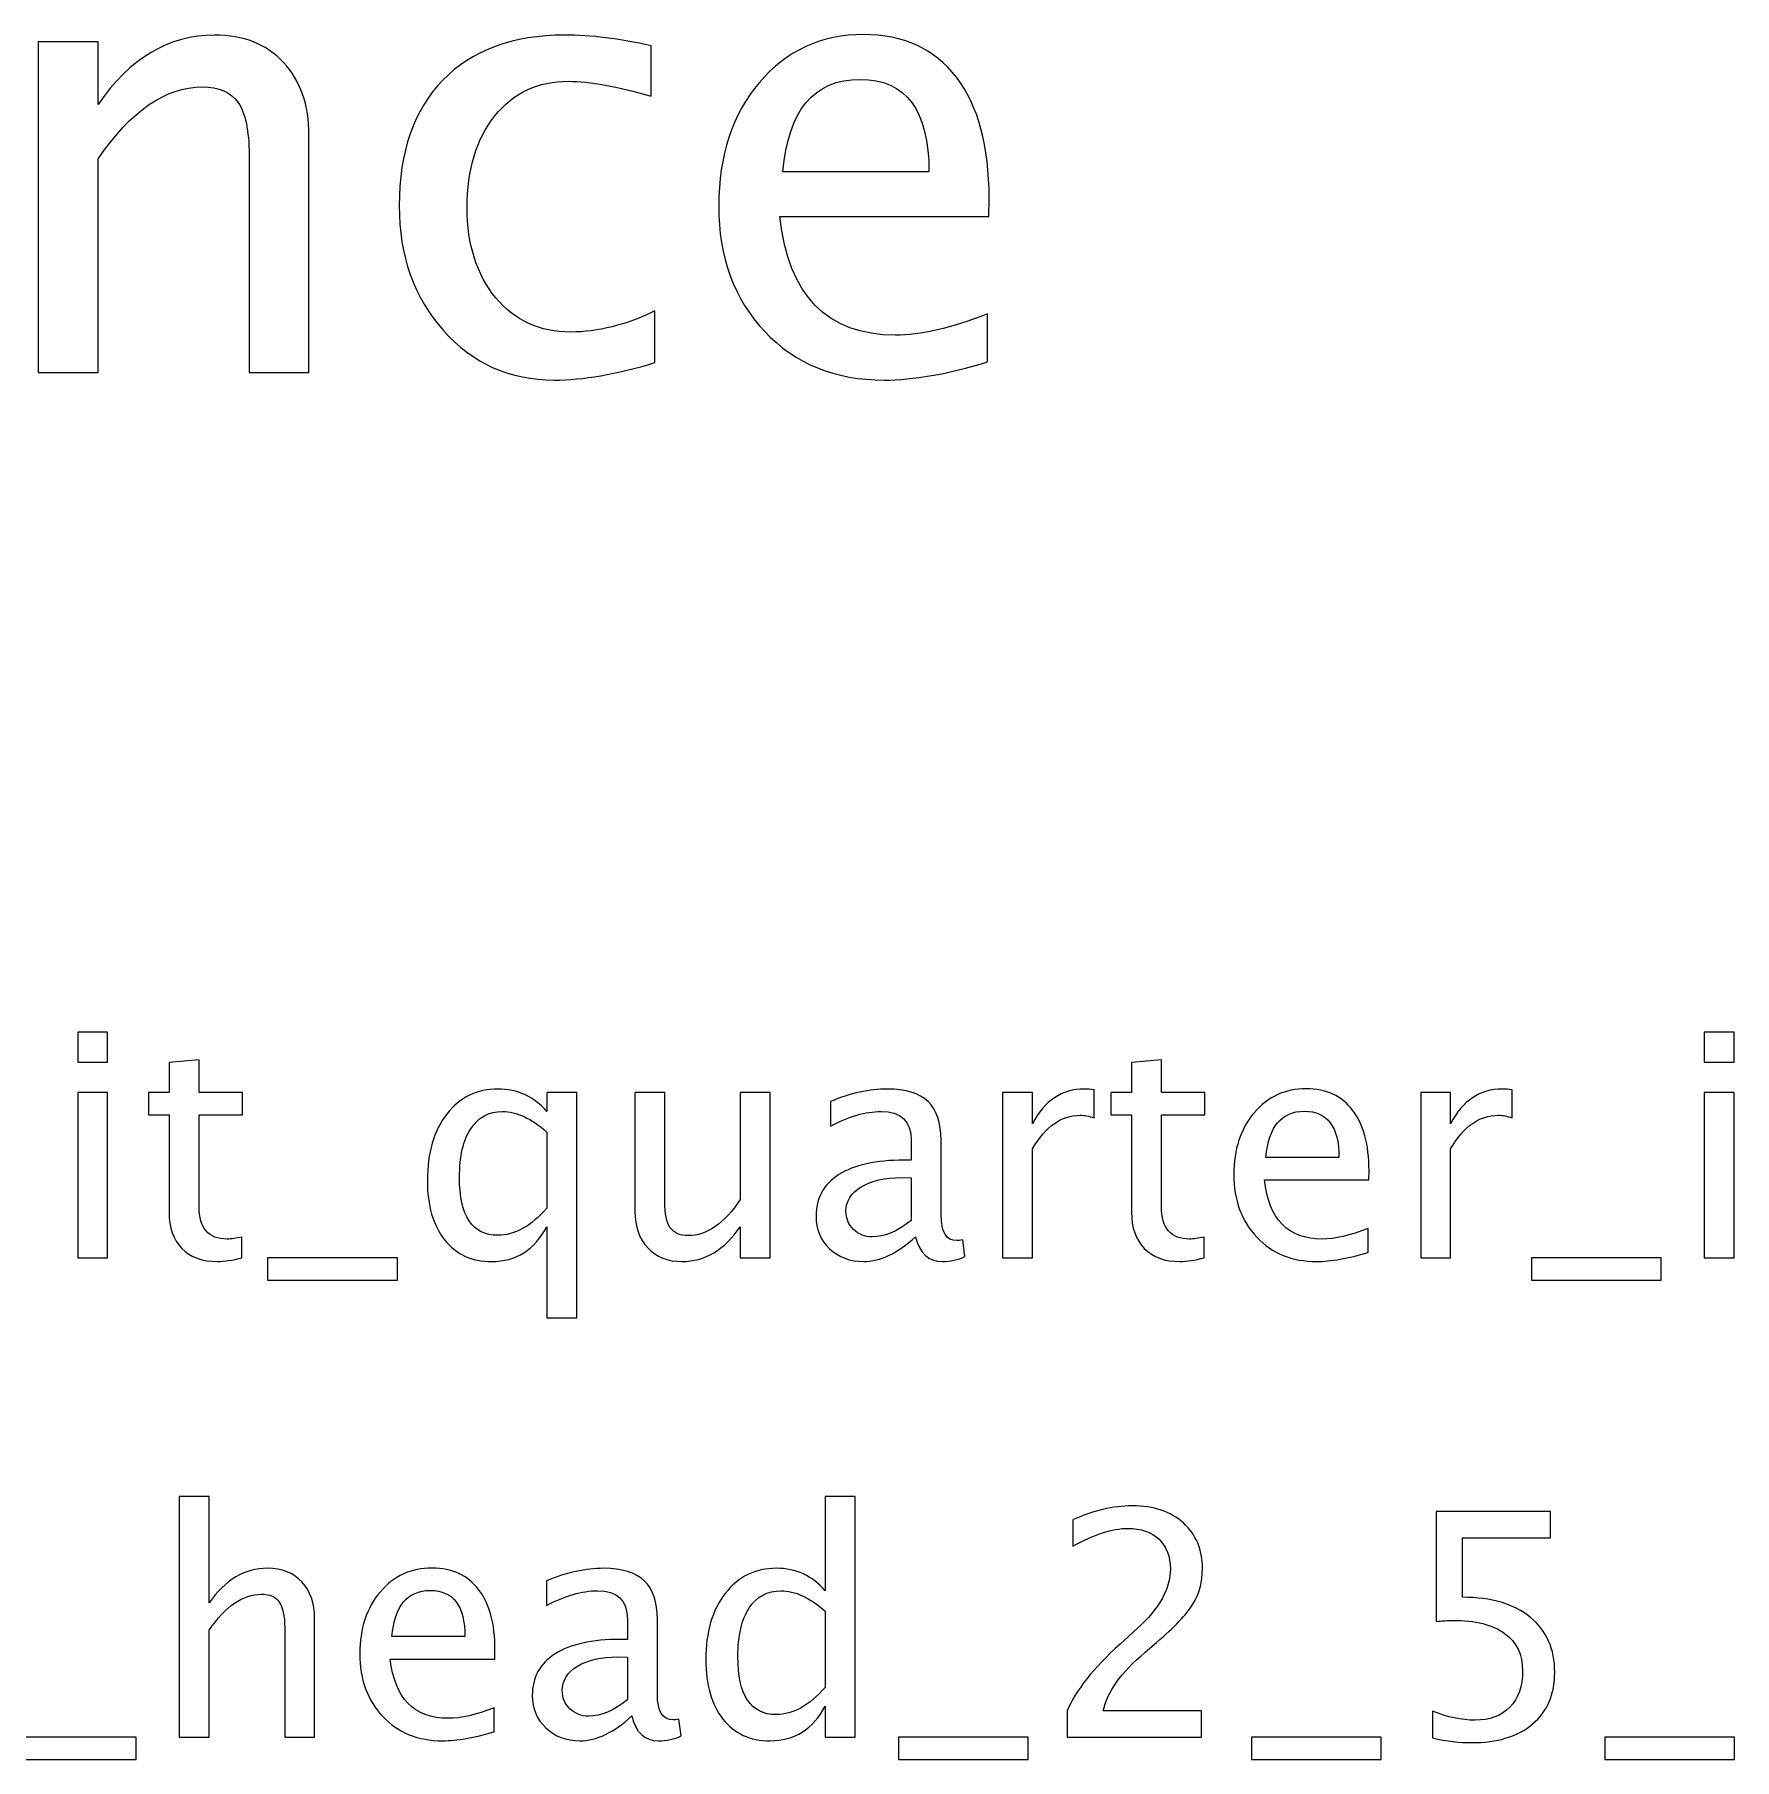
# Model space of a CAD drawing. Header units: centimetres. Extents: x -28.3 to 24.4, y -22.4 to 29.
# Drawn here: x -20.161 to -16.7, y 17.847 to 21.359 of the extents above; entities that cross this region are included whole.
import ezdxf

# ---------------------------------------------------------------- set-up
doc = ezdxf.new("R2010")
doc.units = ezdxf.units.CM
doc.header["$MEASUREMENT"] = 0
doc.layers.add('Layer 1', color=7, linetype='Continuous')

msp = doc.modelspace()

# ---------------------------------------------------------------- linework, layer by layer
at = {"layer": 'Layer 1'}
for points, knots in [([(-20.15344, 20.67044), (-20.15344, 20.67044), (-20.15344, 21.34354), (-20.15344, 21.34354), (-20.15344, 21.34354), (-20.15344, 21.34354), (-20.03152, 21.34354), (-20.03152, 21.34354), (-20.03152, 21.34354), (-20.03152, 21.34354), (-20.03152, 21.21633), (-20.03152, 21.21633), (-20.03152, 21.21633), (-19.96696, 21.31052), (-19.8878, 21.35751), (-19.79424, 21.35751), (-19.79424, 21.35751), (-19.7354, 21.35751), (-19.68862, 21.3391), (-19.65412, 21.30205), (-19.65412, 21.30205), (-19.61962, 21.26522), (-19.60226, 21.21548), (-19.60226, 21.15325), (-19.60226, 21.15325), (-19.60226, 21.15325), (-19.60226, 20.67044), (-19.60226, 20.67044), (-19.60226, 20.67044), (-19.60226, 20.67044), (-19.72418, 20.67044), (-19.72418, 20.67044), (-19.72418, 20.67044), (-19.72418, 20.67044), (-19.72418, 21.11346), (-19.72418, 21.11346), (-19.72418, 21.11346), (-19.72418, 21.16341), (-19.73159, 21.19897), (-19.74619, 21.22014), (-19.74619, 21.22014), (-19.76101, 21.24152), (-19.78535, 21.2521), (-19.81943, 21.2521), (-19.81943, 21.2521), (-19.89436, 21.2521), (-19.96506, 21.20321), (-20.03152, 21.10542), (-20.03152, 21.10542), (-20.03152, 21.10542), (-20.03152, 20.67044), (-20.03152, 20.67044), (-20.03152, 20.67044), (-20.03152, 20.67044), (-20.15344, 20.67044), (-20.15344, 20.67044)], [0, 0, 0, 0, 0.0666667, 0.0666667, 0.0666667, 0.0666667, 0.1333333, 0.1333333, 0.1333333, 0.1333333, 0.2, 0.2, 0.2, 0.2, 0.2666667, 0.2666667, 0.2666667, 0.2666667, 0.3333333, 0.3333333, 0.3333333, 0.3333333, 0.4, 0.4, 0.4, 0.4, 0.4666667, 0.4666667, 0.4666667, 0.4666667, 0.5333333, 0.5333333, 0.5333333, 0.5333333, 0.6, 0.6, 0.6, 0.6, 0.6666667, 0.6666667, 0.6666667, 0.6666667, 0.7333333, 0.7333333, 0.7333333, 0.7333333, 0.8, 0.8, 0.8, 0.8, 0.8666667, 0.8666667, 0.8666667, 0.8666667, 1, 1, 1, 1]), ([(-18.89783, 20.69076), (-18.97678, 20.66705), (-19.04494, 20.6552), (-19.1023, 20.6552), (-19.1023, 20.6552), (-19.19332, 20.6552), (-19.26867, 20.68886), (-19.32857, 20.75595), (-19.32857, 20.75595), (-19.38847, 20.82326), (-19.41853, 20.90814), (-19.41853, 21.01038), (-19.41853, 21.01038), (-19.41853, 21.1196), (-19.3889, 21.2049), (-19.32963, 21.26586), (-19.32963, 21.26586), (-19.27036, 21.32703), (-19.1876, 21.35751), (-19.08134, 21.35751), (-19.08134, 21.35751), (-19.02906, 21.35751), (-18.97022, 21.35031), (-18.90545, 21.33592), (-18.90545, 21.33592), (-18.90545, 21.33592), (-18.90545, 21.23305), (-18.90545, 21.23305), (-18.90545, 21.23305), (-18.97424, 21.25337), (-19.03033, 21.26353), (-19.07351, 21.26353), (-19.07351, 21.26353), (-19.13617, 21.26353), (-19.18633, 21.24004), (-19.2238, 21.19326), (-19.2238, 21.19326), (-19.26126, 21.14648), (-19.2801, 21.08404), (-19.2801, 21.00614), (-19.2801, 21.00614), (-19.2801, 20.93058), (-19.26063, 20.86962), (-19.22189, 20.82284), (-19.22189, 20.82284), (-19.18316, 20.77627), (-19.13257, 20.75299), (-19.0697, 20.75299), (-19.0697, 20.75299), (-19.01403, 20.75299), (-18.95688, 20.76738), (-18.89783, 20.79617), (-18.89783, 20.79617), (-18.89783, 20.79617), (-18.89783, 20.69076), (-18.89783, 20.69076)], [0, 0, 0, 0, 0.0666667, 0.0666667, 0.0666667, 0.0666667, 0.1333333, 0.1333333, 0.1333333, 0.1333333, 0.2, 0.2, 0.2, 0.2, 0.2666667, 0.2666667, 0.2666667, 0.2666667, 0.3333333, 0.3333333, 0.3333333, 0.3333333, 0.4, 0.4, 0.4, 0.4, 0.4666667, 0.4666667, 0.4666667, 0.4666667, 0.5333333, 0.5333333, 0.5333333, 0.5333333, 0.6, 0.6, 0.6, 0.6, 0.6666667, 0.6666667, 0.6666667, 0.6666667, 0.7333333, 0.7333333, 0.7333333, 0.7333333, 0.8, 0.8, 0.8, 0.8, 0.8666667, 0.8666667, 0.8666667, 0.8666667, 1, 1, 1, 1]), ([(-18.22071, 20.69203), (-18.30262, 20.66748), (-18.37269, 20.6552), (-18.43111, 20.6552), (-18.43111, 20.6552), (-18.5308, 20.6552), (-18.61187, 20.68822), (-18.67431, 20.75405), (-18.67431, 20.75405), (-18.73675, 20.81988), (-18.76808, 20.90518), (-18.76808, 21.01017), (-18.76808, 21.01017), (-18.76808, 21.11198), (-18.74056, 21.19559), (-18.68532, 21.26099), (-18.68532, 21.26099), (-18.63007, 21.32618), (-18.55938, 21.35878), (-18.47323, 21.35878), (-18.47323, 21.35878), (-18.39174, 21.35878), (-18.32866, 21.32978), (-18.28421, 21.27179), (-18.28421, 21.27179), (-18.23976, 21.21379), (-18.21753, 21.13166), (-18.21753, 21.02519), (-18.21753, 21.02519), (-18.21753, 21.02519), (-18.21817, 20.98794), (-18.21817, 20.98794), (-18.21817, 20.98794), (-18.21817, 20.98794), (-18.64362, 20.98794), (-18.64362, 20.98794), (-18.64362, 20.98794), (-18.62584, 20.82707), (-18.54731, 20.74664), (-18.40825, 20.74664), (-18.40825, 20.74664), (-18.35723, 20.74664), (-18.29479, 20.76103), (-18.22071, 20.78982), (-18.22071, 20.78982), (-18.22071, 20.78982), (-18.22071, 20.69203), (-18.22071, 20.69203)], [0, 0, 0, 0, 0.0769231, 0.0769231, 0.0769231, 0.0769231, 0.1538462, 0.1538462, 0.1538462, 0.1538462, 0.2307692, 0.2307692, 0.2307692, 0.2307692, 0.3076923, 0.3076923, 0.3076923, 0.3076923, 0.3846154, 0.3846154, 0.3846154, 0.3846154, 0.4615385, 0.4615385, 0.4615385, 0.4615385, 0.5384615, 0.5384615, 0.5384615, 0.5384615, 0.6153846, 0.6153846, 0.6153846, 0.6153846, 0.6923077, 0.6923077, 0.6923077, 0.6923077, 0.7692308, 0.7692308, 0.7692308, 0.7692308, 0.8461538, 0.8461538, 0.8461538, 0.8461538, 1, 1, 1, 1]), ([(-18.63727, 21.07938), (-18.63727, 21.07938), (-18.34009, 21.07938), (-18.34009, 21.07938), (-18.34009, 21.07938), (-18.34009, 21.20469), (-18.38687, 21.26734), (-18.48021, 21.26734), (-18.48021, 21.26734), (-18.57419, 21.26734), (-18.62647, 21.20469), (-18.63727, 21.07938)], [0, 0, 0, 0, 0.25, 0.25, 0.25, 0.25, 0.5, 0.5, 0.5, 0.5, 1, 1, 1, 1]), ([(-20.07301, 19.26635), (-20.07301, 19.26635), (-20.07301, 19.32731), (-20.07301, 19.32731), (-20.07301, 19.32731), (-20.07301, 19.32731), (-20.01205, 19.32731), (-20.01205, 19.32731), (-20.01205, 19.32731), (-20.01205, 19.32731), (-20.01205, 19.26635), (-20.01205, 19.26635), (-20.01205, 19.26635), (-20.01205, 19.26635), (-20.07301, 19.26635), (-20.07301, 19.26635)], [0, 0, 0, 0, 0.2, 0.2, 0.2, 0.2, 0.4, 0.4, 0.4, 0.4, 0.6, 0.6, 0.6, 0.6, 1, 1, 1, 1]), ([(-16.76169, 19.26635), (-16.76169, 19.26635), (-16.76169, 19.32731), (-16.76169, 19.32731), (-16.76169, 19.32731), (-16.76169, 19.32731), (-16.70073, 19.32731), (-16.70073, 19.32731), (-16.70073, 19.32731), (-16.70073, 19.32731), (-16.70073, 19.26635), (-16.70073, 19.26635), (-16.70073, 19.26635), (-16.70073, 19.26635), (-16.76169, 19.26635), (-16.76169, 19.26635)], [0, 0, 0, 0, 0.2, 0.2, 0.2, 0.2, 0.4, 0.4, 0.4, 0.4, 0.6, 0.6, 0.6, 0.6, 1, 1, 1, 1]), ([(-19.73899, 18.86831), (-19.75783, 18.86312), (-19.77424, 18.86058), (-19.7881, 18.86058), (-19.7881, 18.86058), (-19.81922, 18.86058), (-19.84345, 18.86947), (-19.86081, 18.88725), (-19.86081, 18.88725), (-19.87827, 18.90503), (-19.88695, 18.92969), (-19.88695, 18.96133), (-19.88695, 18.96133), (-19.88695, 18.96133), (-19.88695, 19.15903), (-19.88695, 19.15903), (-19.88695, 19.15903), (-19.88695, 19.15903), (-19.92907, 19.15903), (-19.92907, 19.15903), (-19.92907, 19.15903), (-19.92907, 19.15903), (-19.92907, 19.20475), (-19.92907, 19.20475), (-19.92907, 19.20475), (-19.92907, 19.20475), (-19.88695, 19.20475), (-19.88695, 19.20475), (-19.88695, 19.20475), (-19.88695, 19.20475), (-19.88695, 19.2656), (-19.88695, 19.2656), (-19.88695, 19.2656), (-19.88695, 19.2656), (-19.82599, 19.27143), (-19.82599, 19.27143), (-19.82599, 19.27143), (-19.82599, 19.27143), (-19.82599, 19.20475), (-19.82599, 19.20475), (-19.82599, 19.20475), (-19.82599, 19.20475), (-19.73772, 19.20475), (-19.73772, 19.20475), (-19.73772, 19.20475), (-19.73772, 19.20475), (-19.73772, 19.15903), (-19.73772, 19.15903), (-19.73772, 19.15903), (-19.73772, 19.15903), (-19.82599, 19.15903), (-19.82599, 19.15903), (-19.82599, 19.15903), (-19.82599, 19.15903), (-19.82599, 18.97234), (-19.82599, 18.97234), (-19.82599, 18.97234), (-19.82599, 18.92831), (-19.80683, 18.9063), (-19.76863, 18.9063), (-19.76863, 18.9063), (-19.76048, 18.9063), (-19.75064, 18.90768), (-19.73899, 18.91032), (-19.73899, 18.91032), (-19.73899, 18.91032), (-19.73899, 18.86831), (-19.73899, 18.86831)], [0, 0, 0, 0, 0.0555556, 0.0555556, 0.0555556, 0.0555556, 0.1111111, 0.1111111, 0.1111111, 0.1111111, 0.1666667, 0.1666667, 0.1666667, 0.1666667, 0.2222222, 0.2222222, 0.2222222, 0.2222222, 0.2777778, 0.2777778, 0.2777778, 0.2777778, 0.3333333, 0.3333333, 0.3333333, 0.3333333, 0.3888889, 0.3888889, 0.3888889, 0.3888889, 0.4444444, 0.4444444, 0.4444444, 0.4444444, 0.5, 0.5, 0.5, 0.5, 0.5555556, 0.5555556, 0.5555556, 0.5555556, 0.6111111, 0.6111111, 0.6111111, 0.6111111, 0.6666667, 0.6666667, 0.6666667, 0.6666667, 0.7222222, 0.7222222, 0.7222222, 0.7222222, 0.7777778, 0.7777778, 0.7777778, 0.7777778, 0.8333333, 0.8333333, 0.8333333, 0.8333333, 0.8888889, 0.8888889, 0.8888889, 0.8888889, 1, 1, 1, 1]), ([(-17.7798, 18.86831), (-17.79864, 18.86312), (-17.81505, 18.86058), (-17.82891, 18.86058), (-17.82891, 18.86058), (-17.86003, 18.86058), (-17.88426, 18.86947), (-17.90162, 18.88725), (-17.90162, 18.88725), (-17.91908, 18.90503), (-17.92776, 18.92969), (-17.92776, 18.96133), (-17.92776, 18.96133), (-17.92776, 18.96133), (-17.92776, 19.15903), (-17.92776, 19.15903), (-17.92776, 19.15903), (-17.92776, 19.15903), (-17.96988, 19.15903), (-17.96988, 19.15903), (-17.96988, 19.15903), (-17.96988, 19.15903), (-17.96988, 19.20475), (-17.96988, 19.20475), (-17.96988, 19.20475), (-17.96988, 19.20475), (-17.92776, 19.20475), (-17.92776, 19.20475), (-17.92776, 19.20475), (-17.92776, 19.20475), (-17.92776, 19.2656), (-17.92776, 19.2656), (-17.92776, 19.2656), (-17.92776, 19.2656), (-17.8668, 19.27143), (-17.8668, 19.27143), (-17.8668, 19.27143), (-17.8668, 19.27143), (-17.8668, 19.20475), (-17.8668, 19.20475), (-17.8668, 19.20475), (-17.8668, 19.20475), (-17.77853, 19.20475), (-17.77853, 19.20475), (-17.77853, 19.20475), (-17.77853, 19.20475), (-17.77853, 19.15903), (-17.77853, 19.15903), (-17.77853, 19.15903), (-17.77853, 19.15903), (-17.8668, 19.15903), (-17.8668, 19.15903), (-17.8668, 19.15903), (-17.8668, 19.15903), (-17.8668, 18.97234), (-17.8668, 18.97234), (-17.8668, 18.97234), (-17.8668, 18.92831), (-17.84764, 18.9063), (-17.80944, 18.9063), (-17.80944, 18.9063), (-17.80129, 18.9063), (-17.79145, 18.90768), (-17.7798, 18.91032), (-17.7798, 18.91032), (-17.7798, 18.91032), (-17.7798, 18.86831), (-17.7798, 18.86831)], [0, 0, 0, 0, 0.0555556, 0.0555556, 0.0555556, 0.0555556, 0.1111111, 0.1111111, 0.1111111, 0.1111111, 0.1666667, 0.1666667, 0.1666667, 0.1666667, 0.2222222, 0.2222222, 0.2222222, 0.2222222, 0.2777778, 0.2777778, 0.2777778, 0.2777778, 0.3333333, 0.3333333, 0.3333333, 0.3333333, 0.3888889, 0.3888889, 0.3888889, 0.3888889, 0.4444444, 0.4444444, 0.4444444, 0.4444444, 0.5, 0.5, 0.5, 0.5, 0.5555556, 0.5555556, 0.5555556, 0.5555556, 0.6111111, 0.6111111, 0.6111111, 0.6111111, 0.6666667, 0.6666667, 0.6666667, 0.6666667, 0.7222222, 0.7222222, 0.7222222, 0.7222222, 0.7777778, 0.7777778, 0.7777778, 0.7777778, 0.8333333, 0.8333333, 0.8333333, 0.8333333, 0.8888889, 0.8888889, 0.8888889, 0.8888889, 1, 1, 1, 1]), ([(-19.11796, 18.74564), (-19.11796, 18.74564), (-19.11796, 18.93138), (-19.11796, 18.93138), (-19.11796, 18.93138), (-19.14284, 18.88418), (-19.1803, 18.86058), (-19.23036, 18.86058), (-19.23036, 18.86058), (-19.271, 18.86058), (-19.30296, 18.87529), (-19.32624, 18.90482), (-19.32624, 18.90482), (-19.34953, 18.93435), (-19.36117, 18.97467), (-19.36117, 19.02579), (-19.36117, 19.02579), (-19.36117, 19.08167), (-19.34794, 19.12665), (-19.32159, 19.16072), (-19.32159, 19.16072), (-19.29513, 19.1947), (-19.26042, 19.21174), (-19.21734, 19.21174), (-19.21734, 19.21174), (-19.17744, 19.21174), (-19.14421, 19.1965), (-19.11796, 19.16591), (-19.11796, 19.16591), (-19.11796, 19.16591), (-19.11796, 19.20475), (-19.11796, 19.20475), (-19.11796, 19.20475), (-19.11796, 19.20475), (-19.057, 19.20475), (-19.057, 19.20475), (-19.057, 19.20475), (-19.057, 19.20475), (-19.057, 18.74564), (-19.057, 18.74564), (-19.057, 18.74564), (-19.057, 18.74564), (-19.11796, 18.74564), (-19.11796, 18.74564)], [0, 0, 0, 0, 0.0833333, 0.0833333, 0.0833333, 0.0833333, 0.1666667, 0.1666667, 0.1666667, 0.1666667, 0.25, 0.25, 0.25, 0.25, 0.3333333, 0.3333333, 0.3333333, 0.3333333, 0.4166667, 0.4166667, 0.4166667, 0.4166667, 0.5, 0.5, 0.5, 0.5, 0.5833333, 0.5833333, 0.5833333, 0.5833333, 0.6666667, 0.6666667, 0.6666667, 0.6666667, 0.75, 0.75, 0.75, 0.75, 0.8333333, 0.8333333, 0.8333333, 0.8333333, 1, 1, 1, 1]), ([(-18.36729, 18.91106), (-18.40391, 18.87741), (-18.43915, 18.86058), (-18.47302, 18.86058), (-18.47302, 18.86058), (-18.50085, 18.86058), (-18.52403, 18.86926), (-18.54234, 18.88672), (-18.54234, 18.88672), (-18.56075, 18.90418), (-18.56996, 18.9262), (-18.56996, 18.95276), (-18.56996, 18.95276), (-18.56996, 18.98949), (-18.55451, 19.01774), (-18.5236, 19.03743), (-18.5236, 19.03743), (-18.4927, 19.05711), (-18.44836, 19.06696), (-18.39057, 19.06696), (-18.39057, 19.06696), (-18.39057, 19.06696), (-18.37628, 19.06696), (-18.37628, 19.06696), (-18.37628, 19.06696), (-18.37628, 19.06696), (-18.37628, 19.10749), (-18.37628, 19.10749), (-18.37628, 19.10749), (-18.37628, 19.14654), (-18.3966, 19.16602), (-18.43735, 19.16602), (-18.43735, 19.16602), (-18.46889, 19.16602), (-18.50339, 19.15607), (-18.54075, 19.13617), (-18.54075, 19.13617), (-18.54075, 19.13617), (-18.54075, 19.18634), (-18.54075, 19.18634), (-18.54075, 19.18634), (-18.49969, 19.20327), (-18.46095, 19.21174), (-18.42465, 19.21174), (-18.42465, 19.21174), (-18.38729, 19.21174), (-18.35967, 19.20327), (-18.34199, 19.18623), (-18.34199, 19.18623), (-18.32421, 19.16919), (-18.31532, 19.14294), (-18.31532, 19.10749), (-18.31532, 19.10749), (-18.31532, 19.10749), (-18.31532, 18.95541), (-18.31532, 18.95541), (-18.31532, 18.95541), (-18.31532, 18.92059), (-18.30464, 18.90313), (-18.28315, 18.90313), (-18.28315, 18.90313), (-18.28051, 18.90313), (-18.27659, 18.90355), (-18.2714, 18.9044), (-18.2714, 18.9044), (-18.2714, 18.9044), (-18.26706, 18.87053), (-18.26706, 18.87053), (-18.26706, 18.87053), (-18.28093, 18.86386), (-18.29617, 18.86058), (-18.31289, 18.86058), (-18.31289, 18.86058), (-18.34136, 18.86058), (-18.35946, 18.87741), (-18.36729, 18.91106)], [0, 0, 0, 0, 0.05, 0.05, 0.05, 0.05, 0.1, 0.1, 0.1, 0.1, 0.15, 0.15, 0.15, 0.15, 0.2, 0.2, 0.2, 0.2, 0.25, 0.25, 0.25, 0.25, 0.3, 0.3, 0.3, 0.3, 0.35, 0.35, 0.35, 0.35, 0.4, 0.4, 0.4, 0.4, 0.45, 0.45, 0.45, 0.45, 0.5, 0.5, 0.5, 0.5, 0.55, 0.55, 0.55, 0.55, 0.6, 0.6, 0.6, 0.6, 0.65, 0.65, 0.65, 0.65, 0.7, 0.7, 0.7, 0.7, 0.75, 0.75, 0.75, 0.75, 0.8, 0.8, 0.8, 0.8, 0.85, 0.85, 0.85, 0.85, 0.9, 0.9, 0.9, 0.9, 1, 1, 1, 1]), ([(-18.19012, 18.8682), (-18.19012, 18.8682), (-18.19012, 19.20475), (-18.19012, 19.20475), (-18.19012, 19.20475), (-18.19012, 19.20475), (-18.12916, 19.20475), (-18.12916, 19.20475), (-18.12916, 19.20475), (-18.12916, 19.20475), (-18.12916, 19.14114), (-18.12916, 19.14114), (-18.12916, 19.14114), (-18.10492, 19.18824), (-18.06979, 19.21174), (-18.02364, 19.21174), (-18.02364, 19.21174), (-18.0174, 19.21174), (-18.01084, 19.21121), (-18.00406, 19.21015), (-18.00406, 19.21015), (-18.00406, 19.21015), (-18.00406, 19.1531), (-18.00406, 19.1531), (-18.00406, 19.1531), (-18.01465, 19.1566), (-18.02396, 19.1584), (-18.032, 19.1584), (-18.032, 19.1584), (-18.07074, 19.1584), (-18.10312, 19.13554), (-18.12916, 19.08971), (-18.12916, 19.08971), (-18.12916, 19.08971), (-18.12916, 18.8682), (-18.12916, 18.8682), (-18.12916, 18.8682), (-18.12916, 18.8682), (-18.19012, 18.8682), (-18.19012, 18.8682)], [0, 0, 0, 0, 0.0909091, 0.0909091, 0.0909091, 0.0909091, 0.1818182, 0.1818182, 0.1818182, 0.1818182, 0.2727273, 0.2727273, 0.2727273, 0.2727273, 0.3636364, 0.3636364, 0.3636364, 0.3636364, 0.4545455, 0.4545455, 0.4545455, 0.4545455, 0.5454545, 0.5454545, 0.5454545, 0.5454545, 0.6363636, 0.6363636, 0.6363636, 0.6363636, 0.7272727, 0.7272727, 0.7272727, 0.7272727, 0.8181818, 0.8181818, 0.8181818, 0.8181818, 1, 1, 1, 1]), ([(-17.44579, 18.879), (-17.48675, 18.86672), (-17.52178, 18.86058), (-17.55099, 18.86058), (-17.55099, 18.86058), (-17.60084, 18.86058), (-17.64137, 18.87709), (-17.6726, 18.91), (-17.6726, 18.91), (-17.70382, 18.94292), (-17.71948, 18.98557), (-17.71948, 19.03806), (-17.71948, 19.03806), (-17.71948, 19.08897), (-17.70572, 19.13077), (-17.6781, 19.16348), (-17.6781, 19.16348), (-17.65048, 19.19607), (-17.61513, 19.21237), (-17.57205, 19.21237), (-17.57205, 19.21237), (-17.53131, 19.21237), (-17.49977, 19.19787), (-17.47754, 19.16887), (-17.47754, 19.16887), (-17.45532, 19.13987), (-17.44421, 19.09881), (-17.44421, 19.04558), (-17.44421, 19.04558), (-17.44421, 19.04558), (-17.44452, 19.02695), (-17.44452, 19.02695), (-17.44452, 19.02695), (-17.44452, 19.02695), (-17.65725, 19.02695), (-17.65725, 19.02695), (-17.65725, 19.02695), (-17.64836, 18.94652), (-17.6091, 18.9063), (-17.53956, 18.9063), (-17.53956, 18.9063), (-17.51406, 18.9063), (-17.48284, 18.9135), (-17.44579, 18.92789), (-17.44579, 18.92789), (-17.44579, 18.92789), (-17.44579, 18.879), (-17.44579, 18.879)], [0, 0, 0, 0, 0.0769231, 0.0769231, 0.0769231, 0.0769231, 0.1538462, 0.1538462, 0.1538462, 0.1538462, 0.2307692, 0.2307692, 0.2307692, 0.2307692, 0.3076923, 0.3076923, 0.3076923, 0.3076923, 0.3846154, 0.3846154, 0.3846154, 0.3846154, 0.4615385, 0.4615385, 0.4615385, 0.4615385, 0.5384615, 0.5384615, 0.5384615, 0.5384615, 0.6153846, 0.6153846, 0.6153846, 0.6153846, 0.6923077, 0.6923077, 0.6923077, 0.6923077, 0.7692308, 0.7692308, 0.7692308, 0.7692308, 0.8461538, 0.8461538, 0.8461538, 0.8461538, 1, 1, 1, 1]), ([(-17.33901, 18.8682), (-17.33901, 18.8682), (-17.33901, 19.20475), (-17.33901, 19.20475), (-17.33901, 19.20475), (-17.33901, 19.20475), (-17.27805, 19.20475), (-17.27805, 19.20475), (-17.27805, 19.20475), (-17.27805, 19.20475), (-17.27805, 19.14114), (-17.27805, 19.14114), (-17.27805, 19.14114), (-17.25381, 19.18824), (-17.21868, 19.21174), (-17.17253, 19.21174), (-17.17253, 19.21174), (-17.16629, 19.21174), (-17.15973, 19.21121), (-17.15295, 19.21015), (-17.15295, 19.21015), (-17.15295, 19.21015), (-17.15295, 19.1531), (-17.15295, 19.1531), (-17.15295, 19.1531), (-17.16354, 19.1566), (-17.17285, 19.1584), (-17.18089, 19.1584), (-17.18089, 19.1584), (-17.21963, 19.1584), (-17.25201, 19.13554), (-17.27805, 19.08971), (-17.27805, 19.08971), (-17.27805, 19.08971), (-17.27805, 18.8682), (-17.27805, 18.8682), (-17.27805, 18.8682), (-17.27805, 18.8682), (-17.33901, 18.8682), (-17.33901, 18.8682)], [0, 0, 0, 0, 0.0909091, 0.0909091, 0.0909091, 0.0909091, 0.1818182, 0.1818182, 0.1818182, 0.1818182, 0.2727273, 0.2727273, 0.2727273, 0.2727273, 0.3636364, 0.3636364, 0.3636364, 0.3636364, 0.4545455, 0.4545455, 0.4545455, 0.4545455, 0.5454545, 0.5454545, 0.5454545, 0.5454545, 0.6363636, 0.6363636, 0.6363636, 0.6363636, 0.7272727, 0.7272727, 0.7272727, 0.7272727, 0.8181818, 0.8181818, 0.8181818, 0.8181818, 1, 1, 1, 1]), ([(-20.07301, 18.8682), (-20.07301, 18.8682), (-20.07301, 19.20475), (-20.07301, 19.20475), (-20.07301, 19.20475), (-20.07301, 19.20475), (-20.01205, 19.20475), (-20.01205, 19.20475), (-20.01205, 19.20475), (-20.01205, 19.20475), (-20.01205, 18.8682), (-20.01205, 18.8682), (-20.01205, 18.8682), (-20.01205, 18.8682), (-20.07301, 18.8682), (-20.07301, 18.8682)], [0, 0, 0, 0, 0.2, 0.2, 0.2, 0.2, 0.4, 0.4, 0.4, 0.4, 0.6, 0.6, 0.6, 0.6, 1, 1, 1, 1]), ([(-18.72405, 18.8682), (-18.72405, 18.8682), (-18.72405, 18.93149), (-18.72405, 18.93149), (-18.72405, 18.93149), (-18.75654, 18.88418), (-18.79602, 18.86058), (-18.84237, 18.86058), (-18.84237, 18.86058), (-18.87179, 18.86058), (-18.89518, 18.86979), (-18.91254, 18.88831), (-18.91254, 18.88831), (-18.93, 18.90683), (-18.93868, 18.9317), (-18.93868, 18.96313), (-18.93868, 18.96313), (-18.93868, 18.96313), (-18.93868, 19.20475), (-18.93868, 19.20475), (-18.93868, 19.20475), (-18.93868, 19.20475), (-18.87772, 19.20475), (-18.87772, 19.20475), (-18.87772, 19.20475), (-18.87772, 19.20475), (-18.87772, 18.98303), (-18.87772, 18.98303), (-18.87772, 18.98303), (-18.87772, 18.95774), (-18.87402, 18.93985), (-18.86671, 18.92927), (-18.86671, 18.92927), (-18.8593, 18.91858), (-18.84703, 18.91329), (-18.82978, 18.91329), (-18.82978, 18.91329), (-18.79252, 18.91329), (-18.75718, 18.93773), (-18.72405, 18.98673), (-18.72405, 18.98673), (-18.72405, 18.98673), (-18.72405, 19.20475), (-18.72405, 19.20475), (-18.72405, 19.20475), (-18.72405, 19.20475), (-18.66309, 19.20475), (-18.66309, 19.20475), (-18.66309, 19.20475), (-18.66309, 19.20475), (-18.66309, 18.8682), (-18.66309, 18.8682), (-18.66309, 18.8682), (-18.66309, 18.8682), (-18.72405, 18.8682), (-18.72405, 18.8682)], [0, 0, 0, 0, 0.0666667, 0.0666667, 0.0666667, 0.0666667, 0.1333333, 0.1333333, 0.1333333, 0.1333333, 0.2, 0.2, 0.2, 0.2, 0.2666667, 0.2666667, 0.2666667, 0.2666667, 0.3333333, 0.3333333, 0.3333333, 0.3333333, 0.4, 0.4, 0.4, 0.4, 0.4666667, 0.4666667, 0.4666667, 0.4666667, 0.5333333, 0.5333333, 0.5333333, 0.5333333, 0.6, 0.6, 0.6, 0.6, 0.6666667, 0.6666667, 0.6666667, 0.6666667, 0.7333333, 0.7333333, 0.7333333, 0.7333333, 0.8, 0.8, 0.8, 0.8, 0.8666667, 0.8666667, 0.8666667, 0.8666667, 1, 1, 1, 1]), ([(-16.76169, 18.8682), (-16.76169, 18.8682), (-16.76169, 19.20475), (-16.76169, 19.20475), (-16.76169, 19.20475), (-16.76169, 19.20475), (-16.70073, 19.20475), (-16.70073, 19.20475), (-16.70073, 19.20475), (-16.70073, 19.20475), (-16.70073, 18.8682), (-16.70073, 18.8682), (-16.70073, 18.8682), (-16.70073, 18.8682), (-16.76169, 18.8682), (-16.76169, 18.8682)], [0, 0, 0, 0, 0.2, 0.2, 0.2, 0.2, 0.4, 0.4, 0.4, 0.4, 0.6, 0.6, 0.6, 0.6, 1, 1, 1, 1]), ([(-19.11796, 19.12421), (-19.14961, 19.15205), (-19.17956, 19.16602), (-19.20792, 19.16602), (-19.20792, 19.16602), (-19.23586, 19.16602), (-19.25745, 19.15437), (-19.2728, 19.13098), (-19.2728, 19.13098), (-19.28814, 19.1077), (-19.29576, 19.07468), (-19.29576, 19.03192), (-19.29576, 19.03192), (-19.29576, 18.95329), (-19.26973, 18.91392), (-19.21755, 18.91392), (-19.21755, 18.91392), (-19.18369, 18.91392), (-19.15046, 18.93244), (-19.11796, 18.96938), (-19.11796, 18.96938), (-19.11796, 18.96938), (-19.11796, 19.12421), (-19.11796, 19.12421)], [0, 0, 0, 0, 0.1428571, 0.1428571, 0.1428571, 0.1428571, 0.2857143, 0.2857143, 0.2857143, 0.2857143, 0.4285714, 0.4285714, 0.4285714, 0.4285714, 0.5714286, 0.5714286, 0.5714286, 0.5714286, 0.7142857, 0.7142857, 0.7142857, 0.7142857, 1, 1, 1, 1]), ([(-17.65407, 19.07267), (-17.65407, 19.07267), (-17.50548, 19.07267), (-17.50548, 19.07267), (-17.50548, 19.07267), (-17.50548, 19.13532), (-17.52887, 19.16665), (-17.57555, 19.16665), (-17.57555, 19.16665), (-17.62254, 19.16665), (-17.64868, 19.13532), (-17.65407, 19.07267)], [0, 0, 0, 0, 0.25, 0.25, 0.25, 0.25, 0.5, 0.5, 0.5, 0.5, 1, 1, 1, 1]), ([(-18.37628, 18.94429), (-18.37628, 18.94429), (-18.37628, 19.03076), (-18.37628, 19.03076), (-18.37628, 19.03076), (-18.37628, 19.03076), (-18.39586, 19.0314), (-18.39586, 19.0314), (-18.39586, 19.0314), (-18.42973, 19.0314), (-18.45704, 19.02515), (-18.47788, 19.01266), (-18.47788, 19.01266), (-18.49863, 19.00007), (-18.509, 18.98345), (-18.509, 18.96271), (-18.509, 18.96271), (-18.509, 18.94821), (-18.50381, 18.93593), (-18.49355, 18.92588), (-18.49355, 18.92588), (-18.48318, 18.91583), (-18.47058, 18.91075), (-18.45566, 18.91075), (-18.45566, 18.91075), (-18.43026, 18.91075), (-18.4038, 18.92196), (-18.37628, 18.94429)], [0, 0, 0, 0, 0.125, 0.125, 0.125, 0.125, 0.25, 0.25, 0.25, 0.25, 0.375, 0.375, 0.375, 0.375, 0.5, 0.5, 0.5, 0.5, 0.625, 0.625, 0.625, 0.625, 0.75, 0.75, 0.75, 0.75, 1, 1, 1, 1]), ([(-19.68629, 18.82248), (-19.68629, 18.82248), (-19.68629, 18.8682), (-19.68629, 18.8682), (-19.68629, 18.8682), (-19.68629, 18.8682), (-19.42213, 18.8682), (-19.42213, 18.8682), (-19.42213, 18.8682), (-19.42213, 18.8682), (-19.42213, 18.82248), (-19.42213, 18.82248), (-19.42213, 18.82248), (-19.42213, 18.82248), (-19.68629, 18.82248), (-19.68629, 18.82248)], [0, 0, 0, 0, 0.2, 0.2, 0.2, 0.2, 0.4, 0.4, 0.4, 0.4, 0.6, 0.6, 0.6, 0.6, 1, 1, 1, 1]), ([(-17.11348, 18.82248), (-17.11348, 18.82248), (-17.11348, 18.8682), (-17.11348, 18.8682), (-17.11348, 18.8682), (-17.11348, 18.8682), (-16.84932, 18.8682), (-16.84932, 18.8682), (-16.84932, 18.8682), (-16.84932, 18.8682), (-16.84932, 18.82248), (-16.84932, 18.82248), (-16.84932, 18.82248), (-16.84932, 18.82248), (-17.11348, 18.82248), (-17.11348, 18.82248)], [0, 0, 0, 0, 0.2, 0.2, 0.2, 0.2, 0.4, 0.4, 0.4, 0.4, 0.6, 0.6, 0.6, 0.6, 1, 1, 1, 1]), ([(-19.86627, 17.89242), (-19.86627, 17.89242), (-19.86627, 18.38201), (-19.86627, 18.38201), (-19.86627, 18.38201), (-19.86627, 18.38201), (-19.80531, 18.38201), (-19.80531, 18.38201), (-19.80531, 18.38201), (-19.80531, 18.38201), (-19.80531, 18.16536), (-19.80531, 18.16536), (-19.80531, 18.16536), (-19.77303, 18.21246), (-19.73345, 18.23596), (-19.68667, 18.23596), (-19.68667, 18.23596), (-19.65725, 18.23596), (-19.63386, 18.22675), (-19.61661, 18.20823), (-19.61661, 18.20823), (-19.59936, 18.18981), (-19.59068, 18.16494), (-19.59068, 18.13383), (-19.59068, 18.13383), (-19.59068, 18.13383), (-19.59068, 17.89242), (-19.59068, 17.89242), (-19.59068, 17.89242), (-19.59068, 17.89242), (-19.65164, 17.89242), (-19.65164, 17.89242), (-19.65164, 17.89242), (-19.65164, 17.89242), (-19.65164, 18.11393), (-19.65164, 18.11393), (-19.65164, 18.11393), (-19.65164, 18.13891), (-19.65534, 18.15669), (-19.66265, 18.16727), (-19.66265, 18.16727), (-19.67005, 18.17796), (-19.68223, 18.18325), (-19.69926, 18.18325), (-19.69926, 18.18325), (-19.73673, 18.18325), (-19.77208, 18.1588), (-19.80531, 18.10991), (-19.80531, 18.10991), (-19.80531, 18.10991), (-19.80531, 17.89242), (-19.80531, 17.89242), (-19.80531, 17.89242), (-19.80531, 17.89242), (-19.86627, 17.89242), (-19.86627, 17.89242)], [0, 0, 0, 0, 0.0666667, 0.0666667, 0.0666667, 0.0666667, 0.1333333, 0.1333333, 0.1333333, 0.1333333, 0.2, 0.2, 0.2, 0.2, 0.2666667, 0.2666667, 0.2666667, 0.2666667, 0.3333333, 0.3333333, 0.3333333, 0.3333333, 0.4, 0.4, 0.4, 0.4, 0.4666667, 0.4666667, 0.4666667, 0.4666667, 0.5333333, 0.5333333, 0.5333333, 0.5333333, 0.6, 0.6, 0.6, 0.6, 0.6666667, 0.6666667, 0.6666667, 0.6666667, 0.7333333, 0.7333333, 0.7333333, 0.7333333, 0.8, 0.8, 0.8, 0.8, 0.8666667, 0.8666667, 0.8666667, 0.8666667, 1, 1, 1, 1]), ([(-18.55118, 17.89242), (-18.55118, 17.89242), (-18.55118, 17.9556), (-18.55118, 17.9556), (-18.55118, 17.9556), (-18.57606, 17.9084), (-18.61352, 17.8848), (-18.66358, 17.8848), (-18.66358, 17.8848), (-18.70422, 17.8848), (-18.73618, 17.89951), (-18.75946, 17.92904), (-18.75946, 17.92904), (-18.78275, 17.95857), (-18.79439, 17.99889), (-18.79439, 18.05001), (-18.79439, 18.05001), (-18.79439, 18.10589), (-18.78116, 18.15087), (-18.75481, 18.18494), (-18.75481, 18.18494), (-18.72835, 18.21892), (-18.69364, 18.23596), (-18.65056, 18.23596), (-18.65056, 18.23596), (-18.61066, 18.23596), (-18.57743, 18.22072), (-18.55118, 18.19013), (-18.55118, 18.19013), (-18.55118, 18.19013), (-18.55118, 18.38201), (-18.55118, 18.38201), (-18.55118, 18.38201), (-18.55118, 18.38201), (-18.49022, 18.38201), (-18.49022, 18.38201), (-18.49022, 18.38201), (-18.49022, 18.38201), (-18.49022, 17.89242), (-18.49022, 17.89242), (-18.49022, 17.89242), (-18.49022, 17.89242), (-18.55118, 17.89242), (-18.55118, 17.89242)], [0, 0, 0, 0, 0.0833333, 0.0833333, 0.0833333, 0.0833333, 0.1666667, 0.1666667, 0.1666667, 0.1666667, 0.25, 0.25, 0.25, 0.25, 0.3333333, 0.3333333, 0.3333333, 0.3333333, 0.4166667, 0.4166667, 0.4166667, 0.4166667, 0.5, 0.5, 0.5, 0.5, 0.5833333, 0.5833333, 0.5833333, 0.5833333, 0.6666667, 0.6666667, 0.6666667, 0.6666667, 0.75, 0.75, 0.75, 0.75, 0.8333333, 0.8333333, 0.8333333, 0.8333333, 1, 1, 1, 1]), ([(-18.05884, 17.89242), (-18.05884, 17.89242), (-18.05884, 17.94576), (-18.05884, 17.94576), (-18.05884, 17.94576), (-18.04106, 17.98735), (-18.00519, 18.03276), (-17.95111, 18.08176), (-17.95111, 18.08176), (-17.95111, 18.08176), (-17.91618, 18.11308), (-17.91618, 18.11308), (-17.91618, 18.11308), (-17.8712, 18.15393), (-17.84866, 18.19436), (-17.84866, 18.23458), (-17.84866, 18.23458), (-17.84866, 18.2603), (-17.85639, 18.28041), (-17.87173, 18.29512), (-17.87173, 18.29512), (-17.88708, 18.30983), (-17.90835, 18.31724), (-17.93534, 18.31724), (-17.93534, 18.31724), (-17.96688, 18.31724), (-18.00423, 18.30517), (-18.04741, 18.28104), (-18.04741, 18.28104), (-18.04741, 18.28104), (-18.04741, 18.33438), (-18.04741, 18.33438), (-18.04741, 18.33438), (-18.00667, 18.35343), (-17.96613, 18.36296), (-17.92571, 18.36296), (-17.92571, 18.36296), (-17.88274, 18.36296), (-17.84824, 18.35142), (-17.8222, 18.32824), (-17.8222, 18.32824), (-17.79627, 18.30506), (-17.78325, 18.27437), (-17.78325, 18.23606), (-17.78325, 18.23606), (-17.78325, 18.20854), (-17.78982, 18.1841), (-17.80294, 18.16282), (-17.80294, 18.16282), (-17.81617, 18.14145), (-17.84062, 18.11562), (-17.87649, 18.08514), (-17.87649, 18.08514), (-17.87649, 18.08514), (-17.90009, 18.06503), (-17.90009, 18.06503), (-17.90009, 18.06503), (-17.9492, 18.02344), (-17.97756, 17.98365), (-17.98518, 17.94576), (-17.98518, 17.94576), (-17.98518, 17.94576), (-17.78516, 17.94576), (-17.78516, 17.94576), (-17.78516, 17.94576), (-17.78516, 17.94576), (-17.78516, 17.89242), (-17.78516, 17.89242), (-17.78516, 17.89242), (-17.78516, 17.89242), (-18.05884, 17.89242), (-18.05884, 17.89242)], [0, 0, 0, 0, 0.0526316, 0.0526316, 0.0526316, 0.0526316, 0.1052632, 0.1052632, 0.1052632, 0.1052632, 0.1578947, 0.1578947, 0.1578947, 0.1578947, 0.2105263, 0.2105263, 0.2105263, 0.2105263, 0.2631579, 0.2631579, 0.2631579, 0.2631579, 0.3157895, 0.3157895, 0.3157895, 0.3157895, 0.3684211, 0.3684211, 0.3684211, 0.3684211, 0.4210526, 0.4210526, 0.4210526, 0.4210526, 0.4736842, 0.4736842, 0.4736842, 0.4736842, 0.5263158, 0.5263158, 0.5263158, 0.5263158, 0.5789474, 0.5789474, 0.5789474, 0.5789474, 0.6315789, 0.6315789, 0.6315789, 0.6315789, 0.6842105, 0.6842105, 0.6842105, 0.6842105, 0.7368421, 0.7368421, 0.7368421, 0.7368421, 0.7894737, 0.7894737, 0.7894737, 0.7894737, 0.8421053, 0.8421053, 0.8421053, 0.8421053, 0.8947368, 0.8947368, 0.8947368, 0.8947368, 1, 1, 1, 1]), ([(-17.31505, 17.89051), (-17.31505, 17.89051), (-17.31505, 17.94513), (-17.31505, 17.94513), (-17.31505, 17.94513), (-17.28468, 17.93285), (-17.25589, 17.92671), (-17.22837, 17.92671), (-17.22837, 17.92671), (-17.19832, 17.92671), (-17.17461, 17.9356), (-17.15736, 17.95338), (-17.15736, 17.95338), (-17.14011, 17.97116), (-17.13153, 17.99561), (-17.13153, 18.02672), (-17.13153, 18.02672), (-17.13153, 18.06017), (-17.14371, 18.08578), (-17.16805, 18.10345), (-17.16805, 18.10345), (-17.19239, 18.12113), (-17.22763, 18.12991), (-17.27367, 18.12991), (-17.27367, 18.12991), (-17.28436, 18.12991), (-17.29568, 18.12917), (-17.30743, 18.12769), (-17.30743, 18.12769), (-17.30743, 18.12769), (-17.30743, 18.35153), (-17.30743, 18.35153), (-17.30743, 18.35153), (-17.30743, 18.35153), (-17.07502, 18.35153), (-17.07502, 18.35153), (-17.07502, 18.35153), (-17.07502, 18.35153), (-17.07502, 18.29819), (-17.07502, 18.29819), (-17.07502, 18.29819), (-17.07502, 18.29819), (-17.25409, 18.29819), (-17.25409, 18.29819), (-17.25409, 18.29819), (-17.25409, 18.29819), (-17.25409, 18.1769), (-17.25409, 18.1769), (-17.25409, 18.1769), (-17.19503, 18.1769), (-17.149, 18.16335), (-17.11587, 18.13626), (-17.11587, 18.13626), (-17.08275, 18.10927), (-17.06613, 18.07181), (-17.06613, 18.02387), (-17.06613, 18.02387), (-17.06613, 17.9792), (-17.08116, 17.94428), (-17.11121, 17.91898), (-17.11121, 17.91898), (-17.14127, 17.89369), (-17.18276, 17.88099), (-17.23567, 17.88099), (-17.23567, 17.88099), (-17.25928, 17.88099), (-17.28573, 17.88416), (-17.31505, 17.89051)], [0, 0, 0, 0, 0.0555556, 0.0555556, 0.0555556, 0.0555556, 0.1111111, 0.1111111, 0.1111111, 0.1111111, 0.1666667, 0.1666667, 0.1666667, 0.1666667, 0.2222222, 0.2222222, 0.2222222, 0.2222222, 0.2777778, 0.2777778, 0.2777778, 0.2777778, 0.3333333, 0.3333333, 0.3333333, 0.3333333, 0.3888889, 0.3888889, 0.3888889, 0.3888889, 0.4444444, 0.4444444, 0.4444444, 0.4444444, 0.5, 0.5, 0.5, 0.5, 0.5555556, 0.5555556, 0.5555556, 0.5555556, 0.6111111, 0.6111111, 0.6111111, 0.6111111, 0.6666667, 0.6666667, 0.6666667, 0.6666667, 0.7222222, 0.7222222, 0.7222222, 0.7222222, 0.7777778, 0.7777778, 0.7777778, 0.7777778, 0.8333333, 0.8333333, 0.8333333, 0.8333333, 0.8888889, 0.8888889, 0.8888889, 0.8888889, 1, 1, 1, 1]), ([(-19.22513, 17.90322), (-19.26609, 17.89094), (-19.30112, 17.8848), (-19.33033, 17.8848), (-19.33033, 17.8848), (-19.38018, 17.8848), (-19.42071, 17.90131), (-19.45194, 17.93422), (-19.45194, 17.93422), (-19.48316, 17.96714), (-19.49882, 18.00979), (-19.49882, 18.06228), (-19.49882, 18.06228), (-19.49882, 18.11319), (-19.48506, 18.15499), (-19.45744, 18.1877), (-19.45744, 18.1877), (-19.42982, 18.22029), (-19.39447, 18.23659), (-19.35139, 18.23659), (-19.35139, 18.23659), (-19.31065, 18.23659), (-19.27911, 18.22209), (-19.25688, 18.19309), (-19.25688, 18.19309), (-19.23466, 18.16409), (-19.22355, 18.12303), (-19.22355, 18.0698), (-19.22355, 18.0698), (-19.22355, 18.0698), (-19.22386, 18.05117), (-19.22386, 18.05117), (-19.22386, 18.05117), (-19.22386, 18.05117), (-19.43659, 18.05117), (-19.43659, 18.05117), (-19.43659, 18.05117), (-19.4277, 17.97074), (-19.38844, 17.93052), (-19.3189, 17.93052), (-19.3189, 17.93052), (-19.2934, 17.93052), (-19.26218, 17.93772), (-19.22513, 17.95211), (-19.22513, 17.95211), (-19.22513, 17.95211), (-19.22513, 17.90322), (-19.22513, 17.90322)], [0, 0, 0, 0, 0.0769231, 0.0769231, 0.0769231, 0.0769231, 0.1538462, 0.1538462, 0.1538462, 0.1538462, 0.2307692, 0.2307692, 0.2307692, 0.2307692, 0.3076923, 0.3076923, 0.3076923, 0.3076923, 0.3846154, 0.3846154, 0.3846154, 0.3846154, 0.4615385, 0.4615385, 0.4615385, 0.4615385, 0.5384615, 0.5384615, 0.5384615, 0.5384615, 0.6153846, 0.6153846, 0.6153846, 0.6153846, 0.6923077, 0.6923077, 0.6923077, 0.6923077, 0.7692308, 0.7692308, 0.7692308, 0.7692308, 0.8461538, 0.8461538, 0.8461538, 0.8461538, 1, 1, 1, 1]), ([(-18.94489, 17.93528), (-18.98151, 17.90163), (-19.01675, 17.8848), (-19.05062, 17.8848), (-19.05062, 17.8848), (-19.07845, 17.8848), (-19.10163, 17.89348), (-19.11994, 17.91094), (-19.11994, 17.91094), (-19.13835, 17.9284), (-19.14756, 17.95042), (-19.14756, 17.97698), (-19.14756, 17.97698), (-19.14756, 18.01371), (-19.13211, 18.04196), (-19.1012, 18.06165), (-19.1012, 18.06165), (-19.0703, 18.08133), (-19.02596, 18.09118), (-18.96817, 18.09118), (-18.96817, 18.09118), (-18.96817, 18.09118), (-18.95388, 18.09118), (-18.95388, 18.09118), (-18.95388, 18.09118), (-18.95388, 18.09118), (-18.95388, 18.13171), (-18.95388, 18.13171), (-18.95388, 18.13171), (-18.95388, 18.17076), (-18.9742, 18.19024), (-19.01495, 18.19024), (-19.01495, 18.19024), (-19.04649, 18.19024), (-19.08099, 18.18029), (-19.11835, 18.16039), (-19.11835, 18.16039), (-19.11835, 18.16039), (-19.11835, 18.21056), (-19.11835, 18.21056), (-19.11835, 18.21056), (-19.07729, 18.22749), (-19.03855, 18.23596), (-19.00225, 18.23596), (-19.00225, 18.23596), (-18.96489, 18.23596), (-18.93727, 18.22749), (-18.91959, 18.21045), (-18.91959, 18.21045), (-18.90181, 18.19341), (-18.89292, 18.16716), (-18.89292, 18.13171), (-18.89292, 18.13171), (-18.89292, 18.13171), (-18.89292, 17.97963), (-18.89292, 17.97963), (-18.89292, 17.97963), (-18.89292, 17.94481), (-18.88224, 17.92735), (-18.86075, 17.92735), (-18.86075, 17.92735), (-18.85811, 17.92735), (-18.85419, 17.92777), (-18.849, 17.92862), (-18.849, 17.92862), (-18.849, 17.92862), (-18.84466, 17.89475), (-18.84466, 17.89475), (-18.84466, 17.89475), (-18.85853, 17.88808), (-18.87377, 17.8848), (-18.89049, 17.8848), (-18.89049, 17.8848), (-18.91896, 17.8848), (-18.93706, 17.90163), (-18.94489, 17.93528)], [0, 0, 0, 0, 0.05, 0.05, 0.05, 0.05, 0.1, 0.1, 0.1, 0.1, 0.15, 0.15, 0.15, 0.15, 0.2, 0.2, 0.2, 0.2, 0.25, 0.25, 0.25, 0.25, 0.3, 0.3, 0.3, 0.3, 0.35, 0.35, 0.35, 0.35, 0.4, 0.4, 0.4, 0.4, 0.45, 0.45, 0.45, 0.45, 0.5, 0.5, 0.5, 0.5, 0.55, 0.55, 0.55, 0.55, 0.6, 0.6, 0.6, 0.6, 0.65, 0.65, 0.65, 0.65, 0.7, 0.7, 0.7, 0.7, 0.75, 0.75, 0.75, 0.75, 0.8, 0.8, 0.8, 0.8, 0.85, 0.85, 0.85, 0.85, 0.9, 0.9, 0.9, 0.9, 1, 1, 1, 1]), ([(-19.43341, 18.09689), (-19.43341, 18.09689), (-19.28482, 18.09689), (-19.28482, 18.09689), (-19.28482, 18.09689), (-19.28482, 18.15954), (-19.30821, 18.19087), (-19.35489, 18.19087), (-19.35489, 18.19087), (-19.40188, 18.19087), (-19.42802, 18.15954), (-19.43341, 18.09689)], [0, 0, 0, 0, 0.25, 0.25, 0.25, 0.25, 0.5, 0.5, 0.5, 0.5, 1, 1, 1, 1]), ([(-18.55118, 18.14843), (-18.58283, 18.17627), (-18.61278, 18.19024), (-18.64114, 18.19024), (-18.64114, 18.19024), (-18.66908, 18.19024), (-18.69067, 18.17859), (-18.70602, 18.1552), (-18.70602, 18.1552), (-18.72136, 18.13192), (-18.72898, 18.0989), (-18.72898, 18.05614), (-18.72898, 18.05614), (-18.72898, 17.97751), (-18.70295, 17.93814), (-18.65077, 17.93814), (-18.65077, 17.93814), (-18.61691, 17.93814), (-18.58368, 17.95666), (-18.55118, 17.9936), (-18.55118, 17.9936), (-18.55118, 17.9936), (-18.55118, 18.14843), (-18.55118, 18.14843)], [0, 0, 0, 0, 0.1428571, 0.1428571, 0.1428571, 0.1428571, 0.2857143, 0.2857143, 0.2857143, 0.2857143, 0.4285714, 0.4285714, 0.4285714, 0.4285714, 0.5714286, 0.5714286, 0.5714286, 0.5714286, 0.7142857, 0.7142857, 0.7142857, 0.7142857, 1, 1, 1, 1]), ([(-18.95388, 17.96851), (-18.95388, 17.96851), (-18.95388, 18.05498), (-18.95388, 18.05498), (-18.95388, 18.05498), (-18.95388, 18.05498), (-18.97346, 18.05562), (-18.97346, 18.05562), (-18.97346, 18.05562), (-19.00733, 18.05562), (-19.03464, 18.04937), (-19.05548, 18.03688), (-19.05548, 18.03688), (-19.07623, 18.02429), (-19.0866, 18.00767), (-19.0866, 17.98693), (-19.0866, 17.98693), (-19.0866, 17.97243), (-19.08141, 17.96015), (-19.07115, 17.9501), (-19.07115, 17.9501), (-19.06078, 17.94005), (-19.04818, 17.93497), (-19.03326, 17.93497), (-19.03326, 17.93497), (-19.00786, 17.93497), (-18.9814, 17.94618), (-18.95388, 17.96851)], [0, 0, 0, 0, 0.125, 0.125, 0.125, 0.125, 0.25, 0.25, 0.25, 0.25, 0.375, 0.375, 0.375, 0.375, 0.5, 0.5, 0.5, 0.5, 0.625, 0.625, 0.625, 0.625, 0.75, 0.75, 0.75, 0.75, 1, 1, 1, 1]), ([(-20.21806, 17.8467), (-20.21806, 17.8467), (-20.21806, 17.89242), (-20.21806, 17.89242), (-20.21806, 17.89242), (-20.21806, 17.89242), (-19.9539, 17.89242), (-19.9539, 17.89242), (-19.9539, 17.89242), (-19.9539, 17.89242), (-19.9539, 17.8467), (-19.9539, 17.8467), (-19.9539, 17.8467), (-19.9539, 17.8467), (-20.21806, 17.8467), (-20.21806, 17.8467)], [0, 0, 0, 0, 0.2, 0.2, 0.2, 0.2, 0.4, 0.4, 0.4, 0.4, 0.6, 0.6, 0.6, 0.6, 1, 1, 1, 1]), ([(-18.40238, 17.8467), (-18.40238, 17.8467), (-18.40238, 17.89242), (-18.40238, 17.89242), (-18.40238, 17.89242), (-18.40238, 17.89242), (-18.13822, 17.89242), (-18.13822, 17.89242), (-18.13822, 17.89242), (-18.13822, 17.89242), (-18.13822, 17.8467), (-18.13822, 17.8467), (-18.13822, 17.8467), (-18.13822, 17.8467), (-18.40238, 17.8467), (-18.40238, 17.8467)], [0, 0, 0, 0, 0.2, 0.2, 0.2, 0.2, 0.4, 0.4, 0.4, 0.4, 0.6, 0.6, 0.6, 0.6, 1, 1, 1, 1]), ([(-17.68335, 17.8467), (-17.68335, 17.8467), (-17.68335, 17.89242), (-17.68335, 17.89242), (-17.68335, 17.89242), (-17.68335, 17.89242), (-17.41919, 17.89242), (-17.41919, 17.89242), (-17.41919, 17.89242), (-17.41919, 17.89242), (-17.41919, 17.8467), (-17.41919, 17.8467), (-17.41919, 17.8467), (-17.41919, 17.8467), (-17.68335, 17.8467), (-17.68335, 17.8467)], [0, 0, 0, 0, 0.2, 0.2, 0.2, 0.2, 0.4, 0.4, 0.4, 0.4, 0.6, 0.6, 0.6, 0.6, 1, 1, 1, 1]), ([(-16.96432, 17.8467), (-16.96432, 17.8467), (-16.96432, 17.89242), (-16.96432, 17.89242), (-16.96432, 17.89242), (-16.96432, 17.89242), (-16.70016, 17.89242), (-16.70016, 17.89242), (-16.70016, 17.89242), (-16.70016, 17.89242), (-16.70016, 17.8467), (-16.70016, 17.8467), (-16.70016, 17.8467), (-16.70016, 17.8467), (-16.96432, 17.8467), (-16.96432, 17.8467)], [0, 0, 0, 0, 0.2, 0.2, 0.2, 0.2, 0.4, 0.4, 0.4, 0.4, 0.6, 0.6, 0.6, 0.6, 1, 1, 1, 1])]:
    msp.add_open_spline(points, degree=3, knots=knots, dxfattribs=at)

doc.saveas('drawing.dxf')
